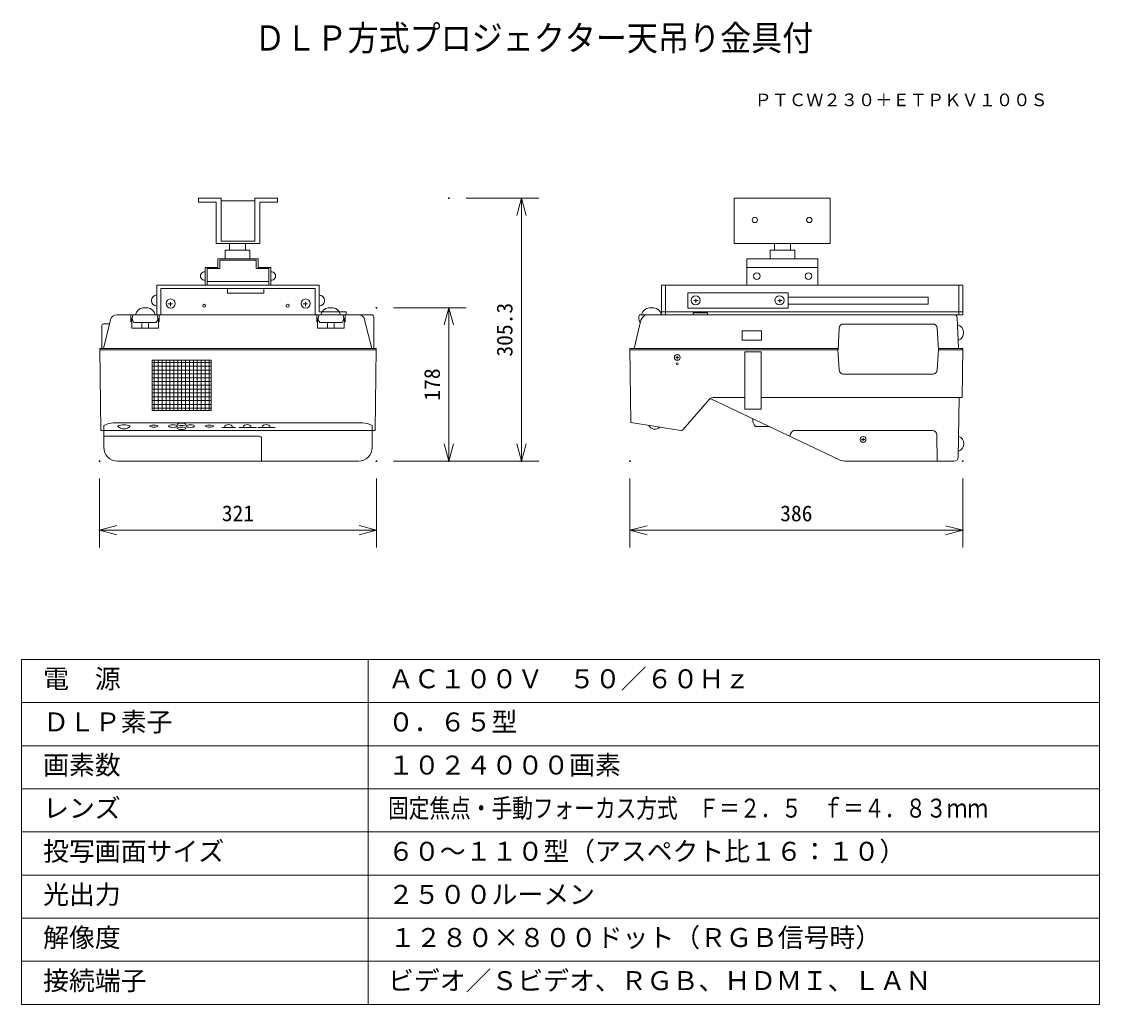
# Model space of a CAD drawing. Units: millimetres, scale not verified. Extents: x -63 to 62, y -57 to 57.
import ezdxf
from ezdxf.enums import TextEntityAlignment as Align

# ---------------------------------------------------------------- set-up
doc = ezdxf.new("R2010")
doc.units = ezdxf.units.MM
doc.header["$LTSCALE"] = 0.125
doc.header["$PDMODE"] = 32
doc.header["$PDSIZE"] = 0.0625
for name, color, linetype, lineweight in [('0-0_0', 7, 'Continuous', 18), ('0-2_WAKU', 1, 'Continuous', 18), ('0-4_GAIKEI', 1, 'Continuous', 18), ('0-5_SUNPO', 7, 'Continuous', 18), ('0-7_S1', 1, 'Continuous', 18)]:
    doc.layers.add(name, color=color, linetype=linetype, lineweight=lineweight)
for name, color, linetype in [('0-1_DEFPOINTS', 7, 'Continuous'), ('0-3_MOJI1', 7, 'Continuous'), ('0-6_TOUROKU', 7, 'Continuous')]:
    doc.layers.add(name, color=color, linetype=linetype)
doc.styles.add('ＭＳ ゴシック', font='')
doc.styles.get('ＭＳ ゴシック').set_extended_font_data('MS Gothic')

# ---------------------------------------------------------------- blocks, each defined once
blk = doc.blocks.new('_OPEN30')
at = {"layer": '0-0_0'}
blk.add_line((0, 0), (-1, 0), dxfattribs=at)
blk.add_lwpolyline([(-1, 0.26795), (0, 0), (-1, -0.26795)], dxfattribs=at)
blk = doc.blocks.new('D8')
at = {"layer": '0-1_DEFPOINTS'}
for p in [(-11.257, 38.6114), (-11.257, 8.104), (-2.8426, 8.104)]:
    blk.add_point(p, dxfattribs=at)
at = {"layer": '0-5_SUNPO'}
for p, q in [((-9.257, 38.6114), (-0.8426, 38.6114)), ((-2.8426, 36.6114), (-2.8426, 10.104)), ((-9.257, 8.104), (-0.8426, 8.104))]:
    blk.add_line(p, q, dxfattribs=at)
at = {"layer": '0-5_SUNPO', "xscale": 2, "yscale": 2}
for p, rotation in [((-2.8426, 38.6114), 90), ((-2.8426, 8.104), 270)]:
    blk.add_blockref('_OPEN30', p, dxfattribs=dict(at, rotation=rotation))
at = {"layer": '0-5_SUNPO', "style": 'ＭＳ ゴシック'}
blk.add_text('305.3', height=1.833, rotation=90, dxfattribs=at).set_placement((-3.3426, 20.2327), align=Align.BOTTOM_LEFT)
blk = doc.blocks.new('D7')
at = {"layer": '0-1_DEFPOINTS'}
for p in [(-19.6715, 25.904), (-19.6715, 8.104), (-11.257, 8.104)]:
    blk.add_point(p, dxfattribs=at)
at = {"layer": '0-5_SUNPO'}
for p, q in [((-17.6715, 25.904), (-9.257, 25.904)), ((-11.257, 23.904), (-11.257, 10.104)), ((-17.6715, 8.104), (-9.257, 8.104))]:
    blk.add_line(p, q, dxfattribs=at)
at = {"layer": '0-5_SUNPO', "xscale": 2, "yscale": 2}
for p, rotation in [((-11.257, 25.904), 90), ((-11.257, 8.104), 270)]:
    blk.add_blockref('_OPEN30', p, dxfattribs=dict(at, rotation=rotation))
at = {"layer": '0-5_SUNPO', "style": 'ＭＳ ゴシック'}
blk.add_text('178', height=1.833, rotation=90, dxfattribs=at).set_placement((-11.757, 15.129), align=Align.BOTTOM_LEFT)
blk = doc.blocks.new('D6')
at = {"layer": '0-1_DEFPOINTS'}
for p in [(-51.7716, 8.1023), (-19.6715, 8.1023), (-51.7716, 0.1023)]:
    blk.add_point(p, dxfattribs=at)
at = {"layer": '0-5_SUNPO'}
for p, q in [((-51.7716, 6.1023), (-51.7716, -1.8977)), ((-19.6715, 6.1023), (-19.6715, -1.8977)), ((-21.6715, 0.1023), (-49.7716, 0.1023))]:
    blk.add_line(p, q, dxfattribs=at)
at = {"layer": '0-5_SUNPO', "xscale": 2, "yscale": 2, "rotation": 180}
blk.add_blockref('_OPEN30', (-51.7716, 0.1023), dxfattribs=at)
at = {"layer": '0-5_SUNPO', "xscale": 2, "yscale": 2}
blk.add_blockref('_OPEN30', (-19.6715, 0.1023), dxfattribs=at)
at = {"layer": '0-5_SUNPO', "style": 'ＭＳ ゴシック'}
blk.add_text('321', height=1.833, dxfattribs=at).set_placement((-37.5965, 0.6023), align=Align.BOTTOM_LEFT)
blk = doc.blocks.new('D5')
at = {"layer": '0-1_DEFPOINTS'}
for p in [(9.7324, 8.0911), (48.3324, 8.0911), (48.3324, 0.0911)]:
    blk.add_point(p, dxfattribs=at)
at = {"layer": '0-5_SUNPO'}
for p, q in [((9.7324, 6.0911), (9.7324, -1.9089)), ((48.3324, 6.0911), (48.3324, -1.9089)), ((11.7324, 0.0911), (46.3324, 0.0911))]:
    blk.add_line(p, q, dxfattribs=at)
at = {"layer": '0-5_SUNPO', "xscale": 2, "yscale": 2, "rotation": 180}
blk.add_blockref('_OPEN30', (9.7324, 0.0911), dxfattribs=at)
at = {"layer": '0-5_SUNPO', "xscale": 2, "yscale": 2}
blk.add_blockref('_OPEN30', (48.3324, 0.0911), dxfattribs=at)
at = {"layer": '0-5_SUNPO', "style": 'ＭＳ ゴシック'}
blk.add_text('386', height=1.833, dxfattribs=at).set_placement((27.1574, 0.5911), align=Align.BOTTOM_LEFT)

msp = doc.modelspace()

# ---------------------------------------------------------------- linework, layer by layer
at = {"layer": '0-2_WAKU', "color": 4}
for p, q in [((-62.5359, -16.8602), (-62.5359, -56.8602)), ((62.4641, -16.8602), (-62.5359, -16.8602)), ((-22.3303, -56.8602), (-22.3303, -16.8602)), ((62.4641, -56.8602), (62.4641, -16.8602)), ((-62.5359, -56.8602), (62.4641, -56.8602))]:
    msp.add_line(p, q, dxfattribs=at)
at = {"layer": '0-2_WAKU'}
for p, q in [((62.4641, -21.8602), (-62.5359, -21.8602)), ((62.4641, -26.8602), (-62.5359, -26.8602)), ((62.4641, -31.8602), (-62.5359, -31.8602)), ((62.4641, -36.8602), (-62.5359, -36.8602)), ((62.4641, -41.8602), (-62.5359, -41.8602)), ((62.4641, -46.8602), (-62.5359, -46.8602)), ((62.4641, -51.8602), (-62.5359, -51.8602))]:
    msp.add_line(p, q, dxfattribs=at)
at = {"layer": '0-4_GAIKEI'}
for p, q in [((-28.0308, 26.5437), (-46.8377, 26.5437)), ((-33.8661, 26.982), (-41.0024, 26.982)), ((11.6811, 26.5437), (46.6176, 26.5437)), ((-28.4915, 26.1495), (-46.377, 26.1495)), ((-34.4258, 25.621), (-38.6562, 25.621)), ((-48.4657, 23.9162), (-47.9023, 23.9162)), ((-26.4027, 23.9162), (-26.9662, 23.9162)), ((10.8054, 23.9168), (10.2414, 23.9168)), ((-49.8488, 23.1163), (-49.8488, 22.2781)), ((-46.6672, 22.699), (-46.6672, 21.5408)), ((-46.5818, 23.1163), (-46.5818, 22.2781)), ((-28.2866, 23.1163), (-28.2866, 22.2781)), ((-28.2013, 22.699), (-28.2013, 21.5408)), ((-25.105, 22.699), (-25.105, 21.5408)), ((-25.0197, 23.1163), (-25.0197, 22.2781)), ((-21.921, 19.1904), (-22.7472, 22.5417)), ((9.1431, 23.1163), (9.9085, 23.1163)), ((-53.2356, 21.8407), (-53.2356, 19.1904)), ((-52.3378, 22.0421), (-53.0342, 22.0421)), ((-49.8488, 22.2781), (-49.7634, 22.2781)), ((-49.5187, 22.2213), (-46.9119, 22.2213)), ((-48.5853, 22.2213), (-48.5853, 21.5408)), ((-47.8169, 22.2213), (-47.8169, 21.5408)), ((-46.5818, 22.2781), (-46.6672, 22.2781)), ((-28.2866, 22.2781), (-28.2013, 22.2781)), ((-25.105, 21.5408), (-28.2013, 21.5408)), ((-25.3498, 22.2213), (-27.9565, 22.2213)), ((-27.0516, 22.2213), (-27.0516, 21.5408)), ((-26.2832, 22.2213), (-26.2832, 21.5408)), ((-25.0197, 22.2781), (-25.105, 22.2781)), ((32.2799, 21.5609), (32.1481, 19.0485)), ((32.7832, 22.0385), (43.1564, 22.0385)), ((43.6598, 21.5609), (43.7915, 19.0485)), ((-21.3968, 19.0517), (-53.4696, 19.0517)), ((8.0193, 19.0485), (32.1481, 19.0485)), ((32.2799, 16.7166), (32.1331, 19.0485)), ((43.6598, 16.7166), (43.8066, 19.0485)), ((43.7915, 19.0485), (46.6159, 19.0485)), ((13.322, 18.1622), (13.6953, 18.1622)), ((13.5087, 17.9755), (13.5087, 18.3488)), ((32.7832, 16.239), (43.1564, 16.239)), ((17.6304, 13.5127), (21.3427, 13.5127)), ((23.2272, 13.5127), (46.2021, 13.5127)), ((-53.0022, 10.2729), (-53.0022, 9.6903)), ((-22.9632, 10.563), (-51.9053, 10.563)), ((-21.8663, 10.2729), (-21.8663, 9.6903)), ((22.5816, 10.1465), (24.1978, 10.1465)), ((-34.9577, 9.0228), (-53.0022, 9.0228)), ((-34.7059, 8.771), (-34.7059, 6.1301)), ((27.0291, 9.6798), (43.1146, 9.6798)), ((35.0544, 8.4761), (35.0544, 8.8494)), ((43.6491, 6.1168), (43.6186, 9.1808)), ((34.8677, 8.6627), (35.241, 8.6627))]:
    msp.add_line(p, q, dxfattribs=at)
at = {"layer": '0-4_GAIKEI', "color": 7}
for p, q in [((-53.0409, 19.1904), (-52.2147, 22.5417)), ((-21.9392, 23.1163), (-51.4812, 23.1163)), ((-21.6873, 22.8645), (-21.6873, 19.1904)), ((9.9085, 23.1163), (45.6115, 23.1163)), ((45.964, 22.7786), (46.1161, 19.2273)), ((8.4907, 19.1873), (9.2986, 22.4932)), ((-21.3968, 19.1904), (-53.4717, 19.1904)), ((-53.4717, 19.1904), (-53.3264, 9.6903)), ((8.0176, 19.1873), (8.1248, 10.6146)), ((8.0176, 19.1873), (32.1554, 19.1873)), ((43.7842, 19.1873), (46.6176, 19.1873)), ((46.6176, 19.1873), (46.548, 13.5127)), ((-40.5619, 17.5875), (-47.3804, 17.5875)), ((-47.144, 17.8375), (-47.144, 12.0192)), ((-46.6907, 17.8375), (-46.6907, 12.0192)), ((-46.2375, 17.8375), (-46.2375, 12.0192)), ((-45.7842, 17.8375), (-45.7842, 12.0192)), ((-45.3309, 17.8375), (-45.3309, 12.0192)), ((-44.8777, 17.8375), (-44.8777, 12.0192)), ((-44.4244, 17.8375), (-44.4244, 12.0192)), ((-43.9712, 17.8375), (-43.9712, 12.0192)), ((-43.5179, 17.8375), (-43.5179, 12.0192)), ((-43.0646, 17.8375), (-43.0646, 12.0192)), ((-42.6114, 17.8375), (-42.6114, 12.0192)), ((-42.1581, 17.8375), (-42.1581, 12.0192)), ((-41.7048, 17.8375), (-41.7048, 12.0192)), ((-41.2516, 17.8375), (-41.2516, 12.0192)), ((-40.7983, 17.8375), (-40.7983, 12.0192)), ((-40.5619, 17.1443), (-47.3804, 17.1443)), ((-40.5619, 16.7011), (-47.3804, 16.7011)), ((-40.5619, 16.2579), (-47.3804, 16.2579)), ((-40.5619, 15.8148), (-47.3804, 15.8148)), ((-40.5619, 15.3716), (-47.3804, 15.3716)), ((-40.5619, 14.9284), (-47.3804, 14.9284)), ((-40.5619, 14.4852), (-47.3804, 14.4852)), ((-40.5619, 14.042), (-47.3804, 14.042)), ((-40.5619, 13.5988), (-47.3804, 13.5988)), ((-40.5619, 13.1556), (-47.3804, 13.1556)), ((-40.5619, 12.7124), (-47.3804, 12.7124)), ((17.2497, 13.339), (14.151, 9.7685)), ((17.318, 13.4042), (32.4008, 6.2623)), ((46.2021, 13.5127), (46.0989, 6.6133)), ((46.2021, 13.5127), (46.548, 13.5127)), ((-40.5619, 12.2692), (-47.3804, 12.2692)), ((-37.7178, 10.0572), (-39.3206, 10.0572)), ((-35.2995, 10.0572), (-37.3241, 10.0572)), ((-33.1062, 10.0572), (-35.1308, 10.0572)), ((8.1248, 10.6146), (13.9204, 9.6828)), ((-53.0022, 9.6903), (-53.0022, 7.7417)), ((-21.8663, 9.6903), (-21.8663, 7.7417)), ((-23.4779, 6.1301), (-51.3906, 6.1301)), ((33.0479, 6.1168), (45.595, 6.1168))]:
    msp.add_line(p, q, dxfattribs=at)
at = {"layer": '0-4_GAIKEI'}
msp.add_lwpolyline([(-49.7634, 22.699), (-49.7634, 21.5408), (-46.6672, 21.5408)], dxfattribs=at)
msp.add_lwpolyline([(15.3349, 23.1163), (17.0068, 23.1163), (17.0068, 23.3228), (15.3349, 23.3228)], close=True, dxfattribs=at)
at = {"layer": '0-4_GAIKEI', "color": 7}
msp.add_lwpolyline([(-21.3968, 19.1904), (-21.5421, 9.6903), (-53.3264, 9.6903)], dxfattribs=at)
msp.add_lwpolyline([(-40.5619, 17.8375), (-47.3804, 17.8375), (-47.3804, 12.0192), (-40.5619, 12.0192)], close=True, dxfattribs=at)
at = {"layer": '0-4_GAIKEI'}
for centre, radius in [((13.5087, 18.1622), 0.3355), ((13.4906, 17.4062), 0.1154), ((35.0544, 8.6627), 0.3355)]:
    msp.add_circle(centre, radius, dxfattribs=at)
for centre, radius, start, end in [((-48.3085, 22.871), 1.0569, 98.5576, 166.58238), ((-48.0595, 22.871), 1.0569, 13.41762, 81.4424), ((-26.8089, 22.871), 1.0569, 98.5576, 166.58238), ((-26.56, 22.871), 1.0569, 13.41762, 81.4424), ((10.3988, 22.8708), 1.0578, 98.5576, 166.58238), ((10.648, 22.8708), 1.0578, 13.41762, 81.4424), ((-48.9423, 22.7113), 0.7565, 147.6328, 220.36978), ((-47.4883, 22.7113), 0.7565, 319.63022, 32.3672), ((-27.3801, 22.7113), 0.7565, 147.6328, 220.36978), ((-25.9262, 22.7113), 0.7565, 319.63022, 32.3672), ((-23.4807, 22.3609), 0.7554, 13.84922, 90), ((9.809, 22.7301), 0.7698, 149.8853, 221.44651), ((-53.0342, 21.8407), 0.2014, 90, 180), ((32.7832, 21.5345), 0.504, 90, 176.99781), ((43.1564, 21.5345), 0.504, 3.00219, 90), ((45.7326, 21.0251), 0.977, 290.72166, 74.18233), ((32.7832, 16.743), 0.504, 183.00219, 270), ((43.1564, 16.743), 0.504, 270, 356.99781), ((17.6304, 13.0086), 0.504, 90, 128.30228), ((-51.8851, 8.2684), 2.2947, 89.49761, 119.12938), ((-22.9833, 8.2684), 2.2947, 60.87062, 90.50239), ((10.932, 10.699), 0.8486, 209.42476, 312.30961), ((23.2339, 10.8706), 0.9745, 169.03457, 227.98664), ((-34.9577, 8.771), 0.2518, 0, 90), ((13.9584, 9.9338), 0.2538, 261.40499, 319.34968), ((27.264, 9.0332), 0.688, 109.9682, 181.07001), ((43.1146, 9.1758), 0.504, 0.56948, 90), ((45.8059, 8.1672), 0.9298, 289.02435, 69.26119)]:
    msp.add_arc(centre, radius, start, end, dxfattribs=at)
at = {"layer": '0-4_GAIKEI', "color": 7}
for centre, radius, start, end in [((-51.4812, 22.3609), 0.7554, 90, 166.15078), ((-21.9392, 22.8645), 0.2518, 360, 90), ((10.4022, 22.0231), 1.1995, 114.30098, 156.92419), ((45.6115, 22.7635), 0.3528, 2.452, 90), ((17.6304, 13.0086), 0.504, 128.28619, 139.04617), ((-50.6657, 10.8085), 0.9443, 217.97628, 321.74644), ((-50.673, 7.7634), 2.5719, 73.06995, 106.65277), ((-38.5333, 9.8236), 0.5575, 24.77277, 155.22723), ((-36.3681, 9.8236), 0.5575, 24.77277, 155.22723), ((-34.1748, 9.8236), 0.5575, 24.77277, 155.22723), ((-51.3906, 7.7417), 1.6116, 180, 270), ((-23.4779, 7.7417), 1.6116, 270, 0), ((33.0479, 7.6289), 1.5121, 244.66199, 270), ((45.595, 6.6209), 0.504, 270, 359.14277)]:
    msp.add_arc(centre, radius, start, end, dxfattribs=at)
for centre, major_axis, ratio in [((-47.1909, 10.1977), (0.464, 0), 0.272544), ((-44.9993, 10.194), (0.4958, 0), 0.29583), ((-43.9826, 10.3979), (0.4958, 0), 0.29583), ((-43.9826, 9.9471), (0.4958, 0), 0.29583), ((-42.9587, 10.194), (0.4958, 0), 0.29583), ((-40.7516, 10.1977), (0.464, 0), 0.272544)]:
    msp.add_ellipse(centre, major_axis=major_axis, ratio=ratio, dxfattribs=at)
at = {"layer": '0-7_S1'}
for p, q in [((-42.0139, 36.6356), (-39.3851, 36.6356)), ((-42.0139, 36.1734), (-42.0139, 36.6356)), ((-39.3851, 31.6597), (-39.3851, 36.6356)), ((-39.3851, 36.3345), (-35.4834, 36.3345)), ((-35.4834, 31.6597), (-35.4834, 36.6356)), ((-32.8545, 36.6356), (-35.4834, 36.6356)), ((-32.8545, 36.1734), (-32.8545, 36.6356)), ((20.0909, 31.3921), (20.0909, 36.6356)), ((-42.0139, 36.1734), (-39.9693, 36.1734)), ((-39.9693, 31.3921), (-39.9693, 36.1734)), ((-32.8545, 36.1734), (-34.8992, 36.1734)), ((-34.8992, 31.3921), (-34.8992, 36.1734)), ((-39.9693, 31.3921), (-34.8992, 31.3921)), ((-39.3851, 31.6597), (-35.4834, 31.6597)), ((-38.4068, 30.5992), (-38.4068, 31.3921)), ((-36.564, 30.5992), (-36.564, 31.3921)), ((31.2501, 31.3921), (20.0909, 31.3921)), ((24.8003, 30.5992), (24.8003, 31.3921)), ((26.6431, 30.5992), (26.6431, 31.3921)), ((24.2884, 30.5992), (27.155, 30.5992)), ((24.2884, 29.6017), (24.2884, 30.5992)), ((27.155, 30.5992), (27.155, 29.6017)), ((-39.7895, 29.6017), (-35.079, 29.6017)), ((-39.7895, 28.6041), (-39.7895, 29.6017)), ((-39.5443, 28.4615), (-39.5443, 29.4285)), ((-39.5443, 29.4285), (-35.3241, 29.4285)), ((-35.3241, 28.4615), (-35.3241, 29.4285)), ((-35.079, 28.6041), (-35.079, 29.6017)), ((21.5754, 29.6017), (21.5754, 26.5437)), ((29.7912, 29.6017), (21.5754, 29.6017)), ((29.7912, 26.5437), (29.7912, 29.6017)), ((-41.2476, 28.6041), (-39.7895, 28.6041)), ((-41.2476, 26.5437), (-41.2476, 28.6041)), ((-41.0024, 26.5437), (-41.0024, 28.6041)), ((-41.0024, 28.4615), (-39.5443, 28.4615)), ((-33.8661, 28.4615), (-35.3241, 28.4615)), ((-33.8661, 26.5437), (-33.8661, 28.6041)), ((29.7912, 28.6041), (21.5754, 28.6041)), ((-46.8377, 23.1163), (-46.8377, 26.5437)), ((11.6811, 23.1163), (11.6811, 26.5437)), ((12.1418, 23.1163), (12.1418, 26.5437)), ((46.1569, 23.1163), (46.1569, 26.5437)), ((-46.377, 23.1163), (-46.377, 26.1495)), ((-38.6562, 25.621), (-38.6562, 26.1495)), ((-34.4258, 25.621), (-34.4258, 26.1495)), ((-28.4915, 23.1163), (-28.4915, 26.1495)), ((-45.5595, 24.3883), (-45.0477, 24.3883)), ((-45.2819, 24.5877), (-45.2819, 24.1196)), ((-29.8919, 24.3883), (-29.3802, 24.3883)), ((-29.6144, 24.5877), (-29.6144, 24.1196)), ((15.9437, 24.7545), (15.4319, 24.7545)), ((15.6661, 24.9538), (15.6661, 24.4858)), ((25.6696, 24.7545), (25.1579, 24.7545)), ((25.3921, 24.9538), (25.3921, 24.4858)), ((-24.8895, 23.1163), (-24.8895, 23.4488)), ((11.6811, 23.4488), (46.6176, 23.4488))]:
    msp.add_line(p, q, dxfattribs=at)
for points in [[(31.2501, 31.3921), (31.2501, 36.6356), (20.0909, 36.6356)], [(-36.0521, 29.6017), (-36.0521, 30.5992), (-38.9187, 30.5992), (-38.9187, 29.6017)], [(-33.6209, 26.5437), (-33.6209, 28.6041), (-35.079, 28.6041)], [(-24.8895, 23.4488), (-28.0308, 23.4488), (-28.0308, 26.5437)], [(11.6811, 23.1163), (46.6176, 23.1163), (46.6176, 26.5437)]]:
    msp.add_lwpolyline(points, dxfattribs=at)
for points in [[(26.3616, 23.8723), (14.7416, 23.8723), (14.7416, 25.6371), (26.3616, 25.6371)], [(26.3616, 24.3327), (42.6141, 24.3327), (42.6141, 25.1512), (26.3616, 25.1512)], [(23.2666, 20.1553), (21.0276, 20.1553), (21.0276, 21.2537), (23.2666, 21.2537)], [(23.2272, 18.8019), (21.3427, 18.8019), (21.3427, 12.1717), (23.2272, 12.1717)]]:
    msp.add_lwpolyline(points, close=True, dxfattribs=at)
for centre, radius in [((22.4968, 34.1034), 0.3071), ((28.8186, 34.1034), 0.3071), ((22.7271, 27.581), 0.3839), ((28.7163, 27.581), 0.3839), ((15.6374, 24.7803), 0.5243), ((25.3634, 24.7803), 0.5243), ((-45.2532, 24.4141), 0.5243), ((-41.3564, 24.1583), 0.1705), ((-31.6748, 24.1583), 0.1705), ((-29.5857, 24.4141), 0.5243)]:
    msp.add_circle(centre, radius, dxfattribs=at)
for centre, radius, start, end in [((-41.2944, 27.5972), 0.4922, 84.54252, 275.45748), ((-33.5741, 27.5972), 0.4922, 264.54252, 95.45748), ((-46.8221, 24.7579), 0.6463, 91.37871, 268.62129), ((-28.0463, 24.7579), 0.6463, 271.37871, 88.62129)]:
    msp.add_arc(centre, radius, start, end, dxfattribs=at)

# ---------------------------------------------------------------- block references
at = {"layer": '0-5_SUNPO'}
for name in ['D8', 'D7', 'D6', 'D5']:
    msp.add_blockref(name, (-1.7148, -1.9759), dxfattribs=at)

# ---------------------------------------------------------------- texts
at = {"layer": '0-3_MOJI1', "style": 'ＭＳ ゴシック'}
for s, height, width, p in [('ＤＬＰ方式プロジェクター天吊り金具付', 2.933, 0.9, (-35.5359, 52.8558)), ('固定焦点・手動フォーカス方式\u3000Ｆ＝２．５\u3000ｆ＝４．８３ｍｍ', 2.199, 0.8, (-20.0359, -35.8602))]:
    msp.add_text(s, height=height, dxfattribs=dict(at, width=width)).set_placement(p, align=Align.BOTTOM_LEFT)
for s, p in [('電\u3000源', (-60.0359, -20.8602)), ('ＡＣ１００Ｖ\u3000５０／６０Ｈｚ', (-20.0359, -20.8602)), ('ＤＬＰ素子', (-60.0359, -25.8602)), ('０．６５型', (-20.0359, -25.8602)), ('画素数', (-60.0359, -30.8602)), ('１０２４０００画素', (-20.0359, -30.8602)), ('レンズ', (-60.0359, -35.8602)), ('投写画面サイズ\u3000\u3000\u3000', (-60.0359, -40.8602)), ('６０～１１０型（アスペクト比１６：１０）', (-20.0359, -40.8602)), ('光出力', (-60.0359, -45.8602)), ('２５００ルーメン', (-20.0359, -45.8602)), ('解像度', (-60.0359, -50.8602)), ('１２８０×８００ドット（ＲＧＢ信号時）', (-19.8303, -50.8602)), ('接続端子', (-60.0359, -55.8602)), ('ビデオ／Ｓビデオ、ＲＧＢ、ＨＤＭＩ、ＬＡＮ', (-20.0359, -55.8602))]:
    msp.add_text(s, height=2.199, dxfattribs=at).set_placement(p, align=Align.BOTTOM_LEFT)
at = {"layer": '0-6_TOUROKU', "style": 'ＭＳ ゴシック'}
msp.add_text('ＰＴＣＷ２３０＋ＥＴＰＫＶ１００Ｓ', height=1.466, dxfattribs=at).set_placement((22.464, 46.8558), align=Align.BOTTOM_LEFT)

doc.saveas('drawing.dxf')
